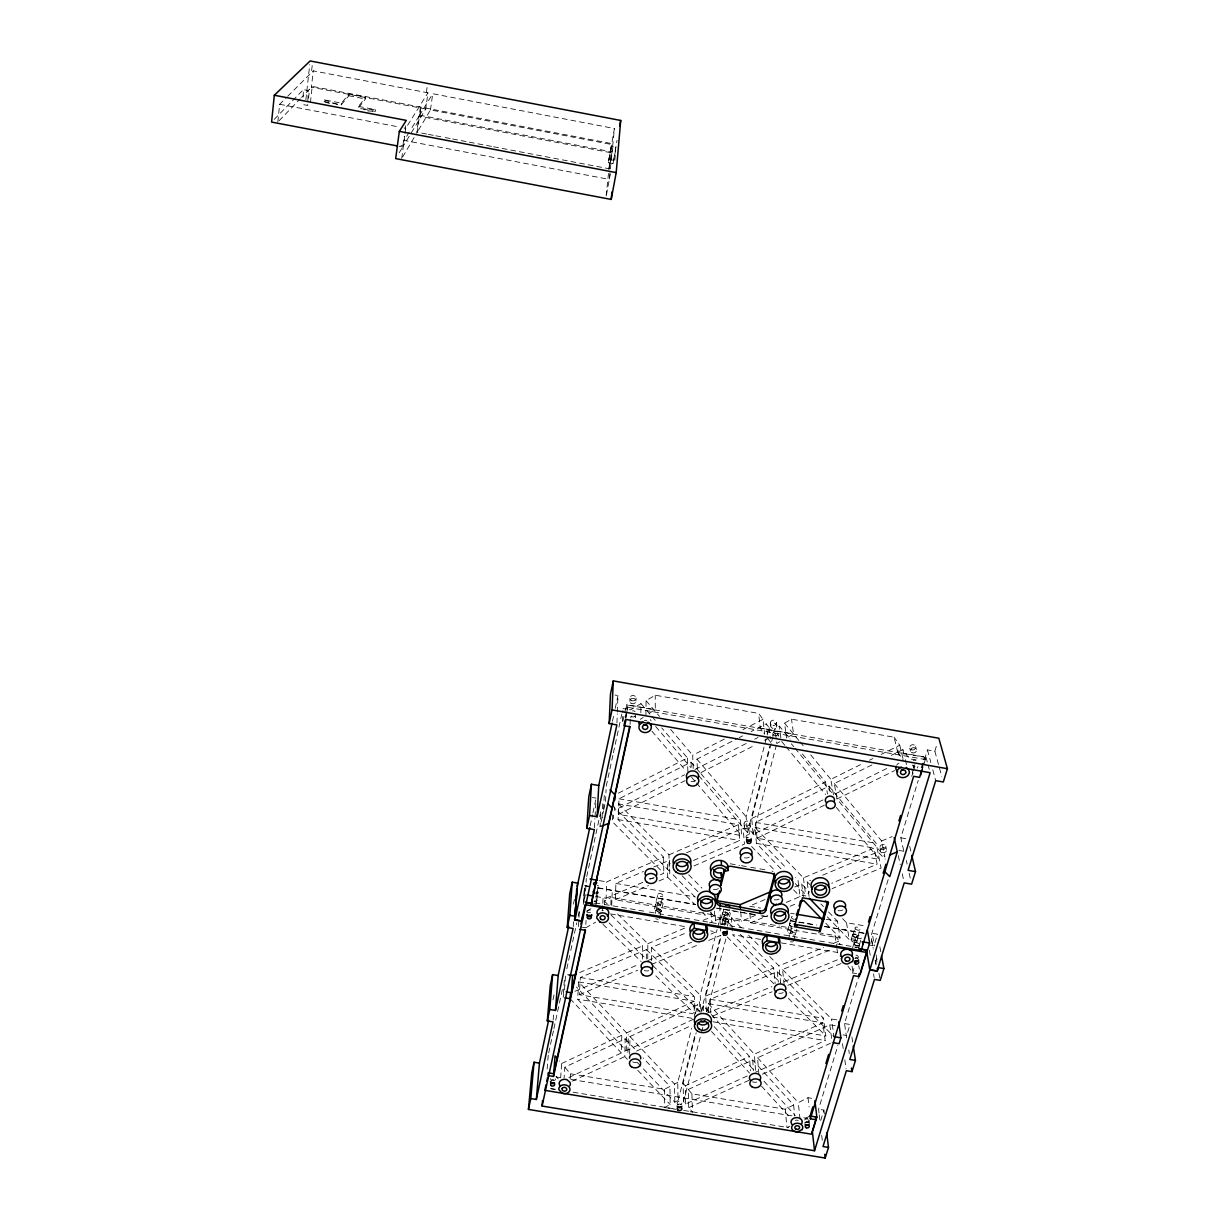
<?xml version="1.0" encoding="UTF-8"?>
<svg xmlns="http://www.w3.org/2000/svg" width="1219" height="1219" viewBox="0 0 1219 1219"><rect width="100%" height="100%" fill="white"/><g stroke="black" fill="none" stroke-linecap="round" stroke-linejoin="round"><path stroke-width="0.75" stroke-dasharray="5 3.75" d="M651.586 960.633L651.616 947.422L686.632 932.626M647.746 958.774L647.838 943.704L616.662 913.122M646.36 959.048L646.42 949.601L580.351 977.501L579.33 994.734L693.169 1013.766M642.52 959.094L642.642 945.898L610.414 914.357M645.933 715.172L646.055 700.651L655.243 695.211L758.629 713.389L763.018 719.362L764.648 734.128L760.199 728.078L758.629 713.389M640.844 712.749L640.981 703.653L630.452 709.885L622.97 708.574M635.312 717.062L635.358 714.852M635.983 700.879L636.044 698.015M629.644 1054.313L629.979 1036.577L697.74 1004.746L697.969 1011.74M626.216 1050.671L626.596 1032.95L578.705 981.92L577.654 999.169L626.216 1050.671L694.525 1018.703L577.654 999.169M627.937 1052.5L628.288 1034.763M627.389 1059.326L624.798 1056.583L625.195 1038.817L564.808 1067.189L564.092 1077.962M630.086 724.497L630.223 719.012M629.873 701.23L629.949 698.365M568.877 1077.489L621.355 1052.942L621.797 1035.205L576.45 986.979M303.165 97.078L303.379 89.627L308.194 90.556L307.737 105.444L302.952 104.544M626.734 712.856L627.983 705.161L924.444 757.182L925.038 759.483L923.408 764.846M626.139 717.61L626.505 704.628L655.258 709.671L655.243 695.211M622.559 721.343L622.909 710.403M702.845 912.513L705.451 915.119L615.351 899.805L615.9 883.425L643.419 871.494M618.597 803.946L668.987 854.839L669.201 870.96L618.079 819.549L618.597 803.946L738.47 824.654L739.689 840.5L693.261 860.553M700.925 773.669L740.421 819.808L741.67 835.609L618.49 814.368L619.008 798.811L691.051 762.134L699.691 772.221M611.709 905.488L612.182 892.689M613.325 818.726L613.462 815.267M616.936 723.065L617.286 713.892M617.363 712.064L617.972 695.561L614.97 695.028M610.841 904.772L611.115 897.428L715.324 915.164L715.705 922.585M614.589 806.917L614.467 810.361L684.59 774.766M612.73 814.871L612.471 821.804L663.776 873.292L660.287 874.815M595.725 896.468L606.087 898.235L606.757 881.87L663.639 857.155L613.066 806.186M604.304 904.833L604.456 901.161L611.115 897.428M602.506 910.745L602.735 905.245M602.826 903.416L603.146 896.087M605.538 801.508L606.087 789.516M603.588 809.157L604.243 795.382M602.064 817.522L602.735 803.671M594.445 827.777L594.963 818.513M595.055 816.654L595.771 803.671M580.259 926.882L585.638 927.796L586.065 920.406M585.577 891.074L586.324 878.381M583.307 904.346L584.312 887.691M583.886 898.921L584.556 887.981M584.023 902.228L584.907 887.661M570.172 1079.211L570.507 1073.802L564.808 1067.189M578.461 926.577L578.934 919.187M579.04 917.343L579.513 909.968L577.136 921M573.22 926.608L573.6 921.046M560.664 1077.87L561.654 1063.517L559.46 1060.957M564.519 989.858L565.616 974.377L569.09 974.956M564.336 980.305L563.102 997.553L563.742 994.552M553.152 1020.044L553.731 1012.669M547.133 1069.017L548.276 1054.74M614.803 160.39L615.656 151.095M426.559 134.029L417.248 132.261L419.595 115.195L432.73 93.726L614.437 128.498L608.327 162.676L613.035 163.559L617.027 140.353M608.479 173.448L606.026 197.204L609.317 179.391L611.984 152.924L419.016 116.14L416.669 133.252M493.573 146.783L608.982 168.725L612.075 151.887L614.437 128.498M277.81 122.083L279.654 104.285L286.374 97.596M608.982 168.725L611.252 146.722L615.976 147.621M305.878 99.806L309.733 64.653M308.544 98.206L309.55 89.155L301.581 97.413M311.637 70.55L312.369 63.982M425.721 109.024L311.424 87.204L313.237 70.854L427.96 92.812L425.721 109.024L410.178 134.684M310.418 102.564L312.216 86.381L611.588 143.537L611.496 144.482L430.459 109.923L417.248 132.261M329.435 103.478L324.117 101.634L324.315 99.882L341.411 103.143L349.045 94.076L365.715 97.246L365.502 98.952L358.279 108.141L358.493 106.403L365.715 97.246M324.117 101.634L341.213 104.88L341.411 103.143M341.213 104.88L348.847 95.768L349.045 94.076M358.493 106.403L375.559 109.649L375.33 111.386L359.986 108.461M399.207 152.786L402.742 146.966L404.159 136.345M405.119 129.244L405.592 125.709M401.721 158.516L404.799 135.324M405.043 133.557L405.744 128.269L427.96 92.812M420.387 107.226L419.214 115.82L410.239 130.494M419.976 114.556L421.164 105.977M426.376 92.507L427.503 84.355M430.459 109.923L432.73 93.726M611.252 146.722L608.327 162.676L611.085 148.337L615.839 149.236M612.151 151.202L613.706 142.745M608.86 169.791L611.984 152.924M609.363 178.995L610.353 173.616M613.035 163.559L615.488 151.034M552.984 999.854L554.569 992.403M573.418 904.193L574.591 898.708M590.179 825.72L592.525 814.673M592.922 812.829L595.68 799.954M612.487 721.267L613.66 715.751M615.229 708.407L617.972 695.561M548.687 1052.881L553.502 1030.543M553.898 1028.684L562.736 987.74M566.805 968.861L570.385 952.298M570.782 950.454L576.739 922.844M586.72 876.568L600.83 811.153L600.053 826.817L603.512 810.879M606.239 786.087L611.42 762.088M611.816 760.245L613.005 754.713M613.416 752.87L621.766 714.105M584.571 898.327L585.364 894.7M603.847 809.325L604.868 804.631M622.894 721.313L626.505 704.628M625.21 717.961L627.983 705.161M625.53 718.341L626.337 714.684M597.127 891.714L598.697 884.537M596.304 896.773L597.356 892.003M596.716 899.927L598.3 892.704M595.893 905.001L596.944 900.216A2.926 1.646 12.7 0 0 595.588 898.54M654.435 908.902L657.91 894.274M655.35 913.381L657.94 902.502M659.464 910.151A2.621 1.448 14.1 0 0 656.325 907.805A2.621 1.448 14.1 0 0 655.197 910.09A2.621 1.448 14.1 0 0 659.464 910.151L661.109 903.264A2.621 1.448 14.1 0 0 657.97 900.932A2.621 1.448 14.1 0 0 656.828 903.203A2.621 1.448 14.1 0 0 661.109 903.264M661.17 903.035L662.877 895.889A2.621 1.432 14.1 0 0 659.723 893.542A2.621 1.432 14.1 0 0 658.58 895.813A2.621 1.432 14.1 0 0 662.877 895.889M659.509 918.456L661.17 911.538A2.636 1.463 14.2 0 0 657.986 909.176A2.636 1.463 14.2 0 0 656.843 911.492A2.636 1.463 14.2 0 0 661.17 911.538M661.216 911.309A2.636 1.463 14.2 0 0 658.047 908.932A2.636 1.463 14.2 0 0 656.904 911.248A2.636 1.463 14.2 0 0 661.216 911.309L662.938 904.132A2.636 1.463 14.2 0 0 659.753 901.755A2.636 1.463 14.2 0 0 658.61 904.056A2.636 1.463 14.2 0 0 662.938 904.132M637.385 1062.526L674.808 1102.205L678.069 1100.513L677.749 1082.381L691.691 1028.211M695.409 1013.766L697.74 1004.746M708.711 940.413L720.825 935.323L700.849 1012.517L700.224 995.085L717.092 929.518M717.564 927.689L719.911 918.577L709.397 923.012M698.792 775.711L747.46 832.486L746.119 816.715L769.052 727.591L766.294 723.827L751.072 731.583M721.404 917.648L722.623 912.924M722.958 912.787L723.873 909.222M721.785 924.322L723.004 919.583M723.355 919.431L725.198 912.3M678.069 1100.513L695.5 1033.163M747.46 832.486L769.814 746.119M747.323 1075.95L685.672 1103.987L683.524 1101.412L683.128 1083.264L696.217 1032.737M701.839 1011.084L703.241 1005.66L749.456 1056.446L750.477 1070.8M706.38 1011.709L705.74 996.014L720.825 937.746M724.132 925.008L725.549 919.537L732.223 926.272M822.932 799.954L753.129 834.345L751.712 818.543L771.2 743.316M771.673 741.487L774.994 728.642L779.383 726.128L790.034 739.019M727.941 914.387A2.621 1.432 15.5 0 0 724.696 912.041A2.621 1.432 15.5 0 0 723.705 914.341A2.621 1.432 15.5 0 0 727.941 914.387L729.328 909.054M726.935 919.446A2.91 1.6 15.6 0 0 723.339 916.825A2.91 1.6 15.6 0 0 722.242 919.385A2.91 1.6 15.6 0 0 726.935 919.446L728.154 914.722A2.91 1.6 15.5 0 0 724.558 912.102A2.91 1.6 15.5 0 0 723.461 914.661A2.91 1.6 15.5 0 0 728.154 914.722M728.352 921.061A2.636 1.448 15.6 0 0 725.092 918.684A2.636 1.448 15.6 0 0 724.101 921A2.636 1.448 15.6 0 0 728.352 921.061L730.211 913.915A2.636 1.448 15.6 0 0 726.935 911.553A2.636 1.448 15.6 0 0 725.945 913.854A2.636 1.448 15.6 0 0 730.211 913.915M727.347 926.12L728.581 921.381A2.926 1.615 15.6 0 0 724.955 918.745A2.926 1.615 15.6 0 0 723.842 921.32A2.926 1.615 15.6 0 0 728.581 921.381M683.524 1101.412L701.062 1034.093M701.534 1032.28L702.967 1026.809M706.929 1011.618L726.554 936.299L774.004 983.916M753.129 834.345L776.32 745.327M787.504 931.148L789.394 924.337M789.47 924.093L791.436 917.023M788.434 939.559L790.354 932.718M790.415 932.489L792.396 925.373M792.502 932.764A2.621 1.432 17 0 0 789.181 930.387A2.621 1.432 17 0 0 788.327 932.718A2.621 1.432 17 0 0 792.502 932.764L793.447 929.35M793.462 941.19L795.382 934.348A2.651 1.448 17 0 0 792.03 931.956A2.651 1.448 17 0 0 791.177 934.303A2.651 1.448 17 0 0 795.382 934.348M795.458 934.12L796.952 928.787M596.944 900.247L596.838 900.628A2.926 1.646 12.7 0 1 593.988 901.374M851.152 939.681L852.553 935.003M852.889 934.866L854.991 927.827M852.538 948.153L853.94 943.46M854.29 943.308L856.408 936.238M857.932 936.482L860.035 929.442M856.744 941.479L858.13 936.801M859.349 944.938L861.483 937.868M858.161 949.967L859.563 945.274M852.477 973.295L854.641 966.088M911.751 776.305L912.833 772.709M913.381 770.896L915.012 765.486M921.198 767.909L924.444 757.182M819.016 1112.962L818.574 1109.229L837.88 1045.506M846.656 1037.933L844.538 1023.564L858.496 977.47M871.463 934.683L888.925 877.101M903.645 850.466L900.826 837.819L918.227 780.419M922.021 767.863L927.461 749.929L934.851 751.224L941.815 776.564M921.793 770.21L922.874 766.644M921.625 771.688L926.013 757.182L897.702 752.214L894.121 737.221L791.512 719.18L784.564 723.157L786.514 737.967M820.707 1120.581L823.907 1110.113L818.574 1109.229M934.851 751.224L937.32 743.102M402.666 156.931L414.795 136.406M409.203 136.284L403.382 145.914L399.68 145.213M409.264 132.094L404.159 140.429L609.317 179.391M640.265 719.347L643.144 717.488M279.121 120.711L300.27 98.785M311.424 87.204L312.216 86.381M274.229 119.386L303.379 89.627M287.714 96.255L313.237 70.854M649.041 713.344L655.258 709.671M779.764 741.807L776.793 743.499L774.994 728.642M787.916 737.16L793.569 733.945L791.512 719.18M586.598 911.157L591.505 908.414M585.638 927.796L595.588 922.25M570.507 1073.802L664.431 1089.298L669.962 1086.434L643.099 1057.863M674.808 1102.205L674.534 1084.057L677.749 1082.381M664.431 1089.298L664.568 1107.492L670.16 1104.597L669.962 1086.434M618.399 793.142L687.44 757.928L661.765 727.926M693.184 768.473L692.682 755.247L724.497 739.019M742.92 729.617L763.018 719.362M697.344 768.61L696.948 759.132L737.541 738.47M739.232 737.602L742.615 735.88M694.921 769.524L746.378 743.392M754.683 739.186L758.005 737.495M618.49 814.368L684.941 780.693M700.925 772.602L754.546 745.434M764.603 740.329L767.955 738.638L766.294 723.827M688.278 1089.466L691.92 1093.839L785.219 1109.229L793.63 1104.978L752.702 1060.027L688.278 1089.466L688.735 1107.66L692.422 1112.063L688.705 1111.454M800.03 1119.133L798.293 1102.631L808.014 1097.709L814.703 1098.822M789.805 1126.188L786.971 1127.621L785.219 1109.229M805.149 1118.493L810.086 1116.01M751.712 818.543L825.522 781.989L801.858 753.342M833.461 794.758L830.855 779.337L862.778 763.536M869.497 760.199L872.865 758.538M881.261 754.378L899.744 745.22L894.121 737.221M836.31 807.42L879.31 859.334L757.075 838.261L755.597 822.429L828.966 786.164L876.111 843.258L881.078 868.05L832.074 888.636M834.299 783.527L881.627 840.958L884.918 857.018L836.95 798.978L834.299 783.527L872.758 764.511M891.15 755.414L902.852 749.639L909.267 758.782L916.642 760.062M835.167 793.919L888.041 767.863M757.075 838.261L824.76 804.982M836.95 798.978L894.655 770.606M561.654 1063.517L621.797 1035.205M626.596 1032.95L693.992 1001.241L694.48 1016.966M572.107 1081.192L624.798 1056.583M636.516 1051.113L691.463 1025.453M685.672 1103.987L685.261 1085.824L749.456 1056.446M755.551 1070.358L754.332 1054.206L822.871 1022.832L825.187 1040.538L755.689 1072.156M758.843 1073.969L757.578 1057.787L829.804 1024.783L836.63 1025.941M688.735 1107.66L748.877 1080.339M762.378 1074.213L830.505 1043.281M668.987 854.839L738.47 824.654M653.75 867.014L667.509 861.041L670.16 863.722M686.571 852.782L743.148 828.25L748.938 829.24L786.377 868.126M606.087 898.235L642.794 882.358M649.788 879.341L653.293 877.832M615.351 899.805L648.508 885.512M658.976 880.987L667.692 877.238L667.509 861.041M693.992 865.886L744.443 844.127L743.148 828.25M579.574 972.579L642.642 945.898M647.838 943.704L687.638 926.867M703.211 920.284L715.324 915.164M780.998 868.842L756.45 843.38L755.003 827.503L803.412 877.893L873.977 848.043L877.147 864.18L831.739 883.272M765.029 899.531L749.304 906.174L760.565 908.094M794.727 886.99L801.706 884.049L809.37 892.003M809.066 896.361L807.13 881.748L810.574 880.301M822.657 875.196L877.848 851.898L885.223 859.182M574.896 991.291L639.015 964.32M647.746 960.648L691.615 942.211M710.921 934.089L716.178 931.865L710.616 930.935M710.647 912.65L714.669 916.688L741.457 921.244L755.231 915.439M786.255 902.395L800.045 896.605L797.988 880.194L795.413 877.512M795.215 883.577L805.546 894.289L809.05 892.811M579.33 994.734L637.735 970.217M651.571 964.397L698.319 944.771M749.898 913.564L750.645 922.813L767.802 915.606M790.095 906.25L796.952 903.37M881.627 840.958L892.079 836.6M705.74 996.014L773.654 968.023L775.147 983.52M769.692 956.534L778.926 965.859L823.663 947.422M833.979 943.171L839.449 940.916L839.967 944.314M710.845 1013.263L710.22 999.29L777.295 971.695L823.541 1018.292L825.857 1035.967L712.841 1017.057M784.167 985.043L782.568 969.532L831.632 949.342M706.441 1013.446L771.871 986.659M784.152 981.63L841.735 958.043M712.734 1016.036L772.038 991.794M787.809 985.348L841.339 963.467M605.035 900.841L604.243 900.948L608.525 905.153M360.534 108.72L375.559 109.649M367.833 110.929L373.456 111.279M556.169 1076.956L559.917 1077.581M571.178 1079.44L792.563 1115.934M803.824 1117.793L807.572 1118.417M550.638 1088.521L556.26 1089.436M573.128 1092.224L674.32 1108.863M683.691 1110.402L788.632 1127.666M550.973 1088.796L554.66 1089.405M664.568 1107.492L675.707 1109.32M712.886 1021.781L825.187 1040.538M782.568 969.532L831.541 1018.993L838.382 1020.135M580.351 977.501L694.48 996.654L695.028 1014.086M710.22 999.29L823.541 1018.292M844.538 1023.564L850.009 1024.478L846.641 1035.495L843.015 1034.885M578.705 981.92L693.992 1001.241M708.772 1012.395L708.407 1003.648L822.871 1022.832M599.337 880.606L606.757 881.87M615.9 883.425L695.485 896.986M790.582 913.199L794.331 913.839M826.223 919.278L837.483 921.198L840.074 938.02L750.645 922.813M842.573 918.638L846.519 922.737L864.82 925.861M584.785 885.558L588.518 886.183M597.874 887.782L695.18 904.346M717.641 908.17L721.389 908.81M723.248 909.13L738.226 911.675M740.101 911.995L747.582 913.275M749.456 913.595L755.064 914.555M762.545 915.819L770.027 917.099M790.613 920.604L816.821 925.069M824.303 926.333L864.545 933.19M585.013 885.832L588.762 886.472M598.133 888.072L695.561 904.666M716.178 908.17L759.269 915.515M761.144 915.835L768.64 917.099M791.116 920.939L796.738 921.899M798.613 922.204L813.606 924.764M824.852 926.684L864.195 933.373M732.284 930.92L731.43 917.892L779.505 926.074M781.349 926.394L792.441 928.269M818.315 932.672L834.954 935.506L839.144 941.038L839.662 944.451M827.335 916.871L849.232 939.575L860.37 941.464M868.385 944.847L873.977 945.807L877.528 934.181L872.194 933.266L874.495 945.929M594.979 902.837L602.46 904.117M604.334 904.437L647.365 911.736M649.239 912.056L656.721 913.336M658.595 913.656L666.077 914.92M667.951 915.24L682.914 917.785M684.788 918.105L692.27 919.37M694.144 919.69L727.819 925.404M729.693 925.724L737.175 927.004M739.049 927.309L746.531 928.588M748.405 928.908L772.724 933.038M774.598 933.358L782.08 934.623M783.954 934.943L817.629 940.657M819.503 940.977L826.985 942.257M828.859 942.577L858.801 947.651M610.506 913.945L686.51 926.836M760.641 939.407L732.528 934.638L780.663 983.047L778.926 965.859M781.257 942.912L837.499 952.45L840.683 956.641M847.921 966.164L853.132 973.036L856.667 973.631M618.079 819.549L739.689 840.5M756.45 843.38L877.147 864.18M730.272 863.783L739.522 865.383M741.381 865.688L748.771 866.968M750.63 867.288L758.02 868.553M759.864 868.873L767.269 870.137M802.163 895.31L805.881 895.95M900.826 837.819L908.033 839.068M619.008 798.811L740.421 819.808M755.597 822.429L876.111 843.258M592.419 797.47L596.076 798.11M898.891 850.42L904.285 851.35M755.003 827.503L873.977 848.043M760.199 728.078L793.569 733.945M627.922 707.355L925.038 759.483M348.847 95.768L365.502 98.952M419.595 115.195L612.075 151.887M608.677 159.369L613.34 160.253M279.654 104.285L398.445 126.883M404.007 127.934L405.744 128.269M428.418 134.38L434.01 135.446M435.869 135.797L443.305 137.214M445.179 137.564L450.756 138.631M452.615 138.981L467.517 141.815M469.376 142.181L491.714 146.417M399.04 146.265L402.742 146.966M844.889 929.838L845.986 930.036M324.315 99.882L340.299 105.444M609.089 922.905L645.08 958.058M652.912 965.707L699.523 1011.206M602.994 924.383L641.118 961.547M655.792 975.84L693.687 1012.76M646.42 949.601L694.48 996.654M651.616 947.422L700.224 995.085M667.692 877.238L695.043 904.666M788.373 998.346L825.857 1035.967M673.117 874.892L694.556 896.468M789.714 992.159L833.964 1036.668L831.541 1018.993M688.705 874.754L701.931 888.102M731.43 917.892L741.99 928.558M748.588 935.217L760.458 947.209M682.137 875.791L698.091 891.866M740.253 934.364L773.654 968.023M751.62 846.489L775.177 870.869M793.508 889.824L800.045 896.605M825.827 923.271L840.074 938.02M807.13 881.748L809.751 884.491M820.875 903.949L823.434 906.601M828.539 911.919L837.483 921.198M570.126 998.727L621.355 1052.942M637.766 1070.297L670.16 1104.597M629.979 1036.577L674.534 1084.057M625.195 1038.817L636.699 1051.068M711.5 1031.487L749.472 1073.01M761.57 1086.251L789.211 1116.467M714.182 1026.657L754.424 1070.77M763.978 1081.238L795.215 1115.492M708.407 1003.648L754.332 1054.206M757.578 1057.787L798.293 1102.631M555.955 1076.301L558.18 1078.876M655.639 726.494L690.823 767.543M651.936 731.202L685.444 770.179M691.584 777.326L695.257 781.592M696.476 783.009L741.67 835.609M646.055 700.651L659.555 716.452M670.602 729.389L692.682 755.247M640.981 703.653L650.763 715.081M651.982 716.513L656.873 722.227M696.948 759.132L746.119 816.715M683.128 1083.264L685.261 1085.824M784.853 745.312L781.242 740.969L779.383 726.128M786.042 746.759L825.629 794.529M791.329 743.788L793.737 746.698M794.94 748.161L832.257 793.31M784.564 723.157L798.811 740.451M799.999 741.883L804.753 747.643M810.681 754.851L830.855 779.337M767.985 738.668L770.758 742.447M897.702 752.214L903.401 760.306M927.461 749.929L930.859 762.576M932.794 769.814L935.704 780.663M926.013 757.182L929.213 769.25M915.637 746.485L916.414 749.472M909.74 748.176L910.502 751.163M913.412 767.3L912.833 764.999A2.255 1.92 -10.9 0 0 915.591 766.218M911.797 768.93L913.046 774.004M902.852 749.639L904.894 758.035M905.306 759.711L906.54 764.755M899.744 745.22L902.989 758.629M897.854 750.188L899.47 756.908M909.694 846.306L911.355 853.544M906.311 860.462L907.134 864.103M909.161 873.231L910.38 878.701M898.281 855.57L900.262 864.682M902.243 873.779L903.812 881.078M885.771 846.215L886.426 849.399M880.057 847.814L880.697 850.999M879.874 946.843L880.88 952.268M876.126 954.965L877.436 962.202M876.293 958.545L876.949 962.187M878.914 973.112L879.905 978.567M871.463 938.584L873.094 947.635M875.364 960.313L876.019 963.939M871.57 940.108L873.2 949.159M875.151 960.039L876.781 969.09M869.345 950.317L870.64 957.585M873.52 973.966L874.16 977.608M828.966 786.164L830.093 793.051M858.77 965.646L859.349 969.075M825.522 781.989L827.472 793.996M846.519 922.737L849.232 939.575M852.035 966.179L853.132 973.036M851.898 1037.064L852.721 1042.458M834.954 935.506L836.645 946.797M836.935 948.687L837.499 952.45M848.774 1049.955L849.308 1053.566M842.481 1043.616L843.258 1049.026M844.813 1059.875L846.108 1068.895M829.804 1024.783L832.211 1042.519M803.412 877.893L805.546 894.289M801.706 884.049L803.336 896.834M777.996 733.411A2.636 2.301 -5.6 0 1 774.141 735.606A2.636 2.301 -5.6 0 1 773.974 731.644A2.636 2.301 -5.6 0 1 777.996 733.411L778.286 735.651M776.442 722.684A3.063 2.667 -5.7 0 1 771.962 725.259A3.063 2.667 -5.7 0 1 771.764 720.627A3.063 2.667 -5.7 0 1 776.442 722.684L776.793 725.61A3.063 2.682 -5.6 0 1 772.313 728.185A3.063 2.682 -5.6 0 1 772.115 723.553A3.063 2.682 -5.6 0 1 776.793 725.61M823.907 1110.113L824.364 1113.846M819.229 1114.836L820.128 1122.288M821.682 1135.346L822.353 1140.938M772.739 733.701L773.014 735.941A2.636 2.301 -5.6 0 1 775.893 733.503A2.636 2.301 -5.6 0 1 778.21 736.246M770.332 723.035L770.682 725.96M769.052 727.591L770.332 738.729M808.014 1097.709L809.05 1106.867M809.005 1120.703L809.309 1123.476M793.63 1104.978L794.742 1115.995M777.295 971.695L778.332 982.042M749.99 823.374A2.971 2.529 -3.2 0 1 745.662 825.796A2.971 2.529 -3.2 0 1 745.434 821.423A2.971 2.529 -3.2 0 1 749.99 823.374L750.264 826.512A2.971 2.529 -3.2 0 1 745.921 828.935A2.971 2.529 -3.2 0 1 745.693 824.562A2.971 2.529 -3.2 0 1 750.264 826.512M748.938 829.24L749.548 836.31M744.062 823.694L744.321 826.832M752.702 1060.027L753.51 1070.815M740.771 912.01L741.457 921.244M725.549 919.537L725.884 925.13M719.713 906.067L720.642 922.692M719.911 918.577L720.216 924.17M720.322 926.029L720.734 933.464M714.395 911.172L714.669 916.688M710.997 911.903L711.439 921.137M703.241 1005.66L703.439 1010.917M691.051 762.134L691.249 767.833M699.554 1001.622L699.935 1012.105M687.44 757.928L687.927 773.075M691.92 1093.839L692.422 1112.063M669.581 860.142L669.81 876.324M663.639 857.155L663.776 873.292M804.647 1123.202A2.362 1.844 -2.8 0 1 809.218 1123.004M808.654 1119.789A2.362 1.844 -2.8 0 1 807.892 1122.333A2.362 1.844 -2.8 0 1 804.647 1121.8M804.57 1119.971A2.362 1.844 -2.8 0 1 807.755 1119.149M551.003 1080.476A2.362 1.874 4.3 0 1 554.34 1080.324M555.376 1078.891A2.362 1.874 4.3 0 1 554.843 1080.247M550.698 1078.617A2.362 1.874 4.3 0 0 551.521 1080.4A2.027 1.6 4.3 0 1 553.67 1080.293M677.734 1104.704A2.362 1.859 0.6 0 1 681.071 1104.551M678.404 1104.825A2.362 1.859 0.6 0 1 677.566 1102.067A2.362 1.859 0.6 0 1 681.162 1101.915A2.362 1.859 0.6 0 1 680.751 1104.734M588 912.863A2.484 2.072 3.4 0 1 590.484 912.726M587.223 912.741A2.484 2.072 3.4 0 1 589.356 910.014A2.484 2.072 3.4 0 1 591.992 912.498M854.93 958.119A2.484 2.027 -5.7 0 1 857.932 958.286M857.582 958.576A2.484 2.027 -5.7 0 0 858.176 956.595L857.917 956.107A2.484 2.027 -5.7 0 0 855.098 955.3M792.883 941.769A2.651 1.448 17.1 0 1 790.461 941.738M658.306 919.172A2.636 1.478 14.2 0 1 655.731 918.73M855.068 947.361A2.956 1.6 18.3 0 1 856.515 947.818M594.537 903.325A2.926 1.646 12.7 0 1 595.116 903.69M595.969 895.889A2.91 1.615 12.7 0 1 595.878 897.534M721.709 924.733A2.926 1.615 15.6 0 1 723.736 923.484A2.926 1.615 15.6 0 1 726.981 924.794M792.076 926.638A2.636 1.417 16.9 0 1 789.348 924.52A2.636 1.417 16.9 0 1 792.396 923.804M859.349 945.639A2.956 1.585 18.3 0 1 854.763 945.091A2.956 1.585 18.3 0 1 855.509 942.607A2.956 1.585 18.3 0 1 859.593 944.847M597.28 891.561A2.91 1.615 12.7 0 1 595.847 893.177M602.003 910.715A2.499 2.088 2.9 0 1 603.298 910.654M805.18 1122.867A2.011 1.569 -2.8 0 1 808.883 1123.095M795.382 1120.398A2.377 1.844 -2.5 0 1 798.247 1120.581M855.113 958.363A2.118 1.722 -5.7 0 1 857.688 958.515M783.177 992.556A5.79 4.708 -3 0 1 778.804 993.226M756.755 1082.045A5.638 4.465 -1.6 0 1 752.458 1081.786M636.973 1062.206A5.638 4.495 1.8 0 1 632.676 1061.947M648.752 970.705A5.805 4.754 1.3 0 1 644.318 970.446M644.318 720.459A2.636 2.316 0.8 0 1 646.908 720.917M917.831 766.553A2.27 1.935 -10.8 0 1 917.176 767.97M913.991 768.138A2.27 1.935 -10.8 0 1 914.997 764.846M630.939 717.839A2.255 1.981 1.5 0 1 631.046 716.315M634.931 716.102A2.255 1.981 1.5 0 1 635.282 717.58M896.62 765.242A6.232 5.318 -10.3 0 1 898.875 763.17M650.321 719.621A6.217 5.455 0.8 0 1 651.053 720.901M634.825 716.284A2.255 1.981 1.5 0 1 631.259 716.086M695.866 780.571A6.125 5.303 -1.2 0 1 688.43 780.145M749.289 857.14A6.019 5.089 -2.9 0 1 743.285 857.46M654.268 877.741A5.958 5.013 1 0 1 647.045 877.314M718.357 888.697A5.958 4.998 -1.5 0 1 711.134 888.27M779.17 899.073A5.958 4.967 -3.6 0 1 771.962 898.662M842.817 909.953A5.958 4.937 -5.8 0 1 836.874 910.258M747.171 838.017A2.179 1.844 -3.1 0 1 748.116 837.483M772.069 871.097A4.48 3.748 -3.6 0 1 773.014 871.646M913.29 760.473A2.255 1.92 -10.9 0 1 915.53 760.351M632.432 710.906A2.24 1.981 1.5 0 1 635.023 711.683M746.5 838.276A2.56 2.164 -3.1 0 1 748.009 837.179M746.424 838.032A2.56 2.164 -3.2 0 1 747.796 834.786A2.56 2.164 -3.2 0 1 751.117 836.706M794.118 919.324A2.636 1.417 16.8 0 1 791.39 917.404A2.636 1.417 16.8 0 1 793.767 916.338M792.137 926.41A2.636 1.417 16.9 0 1 789.424 924.276A2.636 1.417 16.9 0 1 792.457 923.575M597.066 891.211A2.636 1.463 12.7 0 1 598.194 893.085A2.636 1.463 12.7 0 1 595.634 893.756M598.316 885.207A2.621 1.448 12.7 0 1 597.34 885.588M596.015 898.738A2.636 1.478 12.7 0 1 596.487 900.46A2.636 1.478 12.7 0 1 594.049 900.978M597.051 891.318A2.621 1.448 12.7 0 1 595.771 892.765M851.654 941.007A2.926 1.569 18.2 0 0 856.53 941.845A2.926 1.569 18.2 0 0 853.666 938.904A2.926 1.569 18.2 0 0 851.654 941.007M853.041 936.329A2.941 1.569 18.1 0 0 857.917 937.167A2.941 1.569 18.1 0 0 855.052 934.226A2.941 1.569 18.1 0 0 853.041 936.329M854.748 944.527A2.667 1.432 18.3 0 0 859.166 945.274A2.667 1.432 18.3 0 0 856.561 942.592A2.667 1.432 18.3 0 0 854.748 944.527M856.85 937.441A2.667 1.417 18.2 0 0 861.284 938.203A2.667 1.417 18.2 0 0 858.679 935.537A2.667 1.417 18.2 0 0 856.85 937.441M853.346 936.055A2.636 1.417 18.1 0 0 857.734 936.801A2.636 1.417 18.1 0 0 855.159 934.165A2.636 1.417 18.1 0 0 853.346 936.055M855.433 929.015A2.651 1.402 18.1 0 0 859.837 929.762A2.651 1.402 18.1 0 0 857.247 927.126A2.651 1.402 18.1 0 0 855.433 929.015M630.985 700.224A3.063 2.697 1.4 0 0 635.998 698.716A3.063 2.697 1.4 0 0 631.991 695.622A3.063 2.697 1.4 0 0 630.985 700.224M911.172 749.7A3.078 2.636 -11.2 0 0 915.743 747.156A3.078 2.636 -11.2 0 0 911.157 745.129A3.078 2.636 -11.2 0 0 911.172 749.7M881.459 849.247A2.971 2.499 -8.1 0 0 885.878 846.855A2.971 2.499 -8.1 0 0 881.398 844.919A2.971 2.499 -8.1 0 0 881.459 849.247M882.114 852.447A2.987 2.499 -8.1 0 0 886.548 850.039A2.987 2.499 -8.1 0 0 882.053 848.104A2.987 2.499 -8.1 0 0 882.114 852.447M630.924 703.089A3.063 2.712 1.4 0 0 635.937 701.58A3.063 2.712 1.4 0 0 631.93 698.487A3.063 2.712 1.4 0 0 630.924 703.089M911.934 752.687A3.078 2.636 -11.1 0 0 916.52 750.142A3.078 2.636 -11.1 0 0 911.903 748.1A3.078 2.636 -11.1 0 0 911.934 752.687"/><path stroke-width="1.5" d="M614.848 800.03L614.97 796.586M597.112 816.791L598.758 785.524L591.428 784.259L589.569 815.496L597.112 816.791L616.875 724.909L609.134 723.553L612.029 709.915L613.279 680.903L938.813 738.226L947.422 768.701L943.308 781.989L935.704 780.663L908.079 870.351L915.499 871.631L911.599 884.156L904.208 882.891L877.116 970.903L869.894 969.684L930.127 772.694L626.094 719.469L582.301 920.985L574.972 919.751L576.953 890.175M609.134 723.553L610.46 694.236L613.279 680.903M921.793 770.21L919.614 777.372L913.625 776.32L861.117 950.546L591.093 904.711L629.69 726.356M866.435 949.769L869.833 969.913L814.536 1150.736L542.089 1106.044L582.255 921.229L582.636 915.439M574.972 919.751L594.354 829.636L586.827 828.341L588.762 796.845L591.428 784.259M570.462 993.546L570.126 998.727L564.854 997.843M576.069 974.057L572.564 975.55L571.437 992.754L566.149 991.87M582.255 921.229L574.621 919.949L575.49 907.012M575.993 899.607L576.739 888.529M574.621 919.949L577.623 883.089L572.199 882.175L569.684 894.076L567.246 927.476L573.098 928.467L555.468 1010.429L549.754 1009.469L552.618 974.621L558.165 975.55L555.468 1010.429M567.246 927.476L569.837 915.347L572.199 882.175M548.215 1072.827L548.001 1075.539L553.517 1076.453L555.056 1055.852L557.266 1058.412M536.33 1099.477L539.453 1063.136L534.044 1062.237L530.768 1098.563L536.33 1099.477L552.999 1021.888L547.316 1020.943L550.226 985.897L552.618 974.621M542.089 1106.044L542.546 1100.513M274.321 95.25L406.308 120.391L399.314 131.362L395.687 158.607L611.207 199.428L616.204 172.595L620.715 120.452L310.144 60.95L274.321 95.25L271.578 122.083L397.196 145.914M826.65 1132.512L828.493 1147.429L825.202 1158.05L528.437 1109.427L531.774 1072.933L534.044 1062.237M611.207 199.428L611.892 191.992M619.709 125.877L620.715 120.452M586.827 828.341L589.569 815.496M528.437 1109.427L530.768 1098.563M547.316 1020.943L549.754 1009.469M539.453 1063.136L548.611 1020.318M558.165 975.55L568.724 926.15M577.197 886.487L589.783 827.564M598.758 785.524L612.09 723.096M546.005 1084.788L544.802 1090.335L811.443 1134.173L815.831 1119.697L815.496 1116.909M546.798 1081.085L547.605 1077.398M580.884 924.063L585.09 904.681L866.785 952.481L860.203 974.225M625.134 720.17L623.945 725.671L630.04 726.722L591.093 904.711M585.227 929.64L553.716 1073.726L548.565 1072.872M553.517 1076.453L585.486 930.326L579.741 929.35M717.199 897.169L718.113 893.588M720.84 882.846L724.04 870.32M774.248 873.261A4.48 3.748 -3.6 0 1 774.339 875.212L774.598 877.68L765.715 910.547A4.449 3.687 -3 0 1 760.412 913.427L720.292 905.839A4.449 3.703 -1.6 0 1 716.879 901.466L719.591 890.845M725.107 869.193L720.947 885.527A5.958 4.998 -1.5 0 0 714.029 879.63A5.958 4.998 -1.5 0 0 710.128 887.28M765.715 910.547L765.486 908.033L774.339 875.212M796.601 915.179L798.125 909.755M799.131 906.144L800.639 900.719M820.235 931.148L828.539 902.273L802.468 897.809L794.377 926.745L820.235 931.148L819.884 928.588L827.655 901.557M815.831 1119.697L810.391 1118.798L810.086 1116.01L812.799 1106.959M825.888 1063.532L828.6 1054.481M841.689 1011.039L843.319 1005.614M868.492 921.975L870.122 916.566M883.165 873.261L885.878 864.225M898.921 820.92L900.551 815.511M810.391 1118.798L853.544 975.642L859.212 976.602L866.526 952.466L866.084 949.891M866.511 952.435L867.151 950.317L859.654 949.037M814.917 1100.65L816.852 1117.137L812.403 1131.811L814.536 1150.736M838.642 1021.903L840.912 1037.826L839.129 1043.677L833.933 1042.809M867.319 929.929L869.65 943.049L867.501 950.119L860.035 948.854M894.213 837.651L897.291 851.883L889.794 876.644L884.811 871.737M920.528 775.314L921.625 771.688M828.493 1147.429L823.008 1146.53L846.367 1070.709L851.974 1071.638L855.448 1060.423L853.27 1046.054M881.55 955.894L883.912 968.556L880.24 980.396L874.48 979.421L849.826 1059.494L855.448 1060.423M776.808 942.698L776.274 943.887A5.882 4.83 -3.1 0 1 771.307 946.538L769.783 946.447A5.882 4.83 -3.1 0 1 766.111 944.39M643.099 721.938L639.518 724.711A6.232 5.47 0.9 0 0 642.398 732.025A6.232 5.47 0.9 0 0 650.733 729.541A6.232 5.47 0.9 0 0 647.868 722.212M715.583 900.414L740.238 904.62L771.734 891.287M800.38 901.938L803.809 900.491L823.236 920.589M889.55 855.098L897.291 851.883M727.057 866.8L730.44 866.237L771.216 873.231A4.495 3.764 -3.6 0 1 774.598 877.68M601.607 826.192L609.363 823.069M694.327 928.299L693.977 928.436A8.853 7.314 -0.6 0 0 690.426 936.847A8.853 7.314 -0.6 0 0 699.325 941.83L703.668 940.641L706.715 937.822A8.853 7.314 -0.6 0 0 706.243 930.508L694.327 928.299L694.144 923.194L692.072 924.596A8.807 7.299 -0.6 0 0 690.274 931.743M767.208 940.657L765.075 942.043A8.853 7.268 -3 0 0 763.551 950.043A8.853 7.268 -3 0 0 771.917 954.127L776.29 952.938L779.398 950.134A8.853 7.268 -3 0 0 780.038 944.573L778.834 942.622L767.208 940.657L766.721 935.522L764.603 936.908A8.807 7.253 -3.1 0 0 763.643 945.715M728.185 870.473L725.32 871.28A6.004 5.059 -1.7 0 0 717.762 868.08A6.004 5.059 -1.7 0 0 713.892 874.48A6.004 5.059 -1.7 0 0 721.45 877.665L722.364 880.057A9.021 7.573 -1.7 0 1 711.027 875.272A9.021 7.573 -1.7 0 1 716.848 865.673A9.021 7.573 -1.7 0 1 728.185 870.473L727.865 865.536A8.975 7.558 -1.7 0 0 716.559 860.766A8.975 7.558 -1.7 0 0 710.784 870.351M901.359 769.844L902.045 769.89A2.651 2.255 -10.3 0 0 902.73 769.768M779.139 903.736L781.455 903.873A8.899 7.375 -3.6 0 1 788.129 912.604M810.086 1116.01L816.852 1117.137M569.09 974.956L572.564 975.55M833.964 1036.668L840.912 1037.826M590.042 879.021L597.478 880.286M796.205 914.159L824.349 918.958M794.087 924.2L819.884 928.588M587.086 895.005L592.266 895.874M862.229 941.784L869.65 943.049M585.242 902.182L592.724 903.462M585.897 902.548L591.535 903.508M569.837 915.347L575.414 916.292M883.912 968.556L878.427 967.627L877.33 971.193L869.833 969.913M612.029 709.915L947.422 768.701M716.879 901.466L716.742 898.967A4.434 3.703 -1.6 0 0 720.139 903.325L760.184 910.913A4.434 3.687 -3 0 0 765.486 908.033M399.314 131.362L616.204 172.595M644.013 724.726L644.668 724.924A2.636 2.316 0.8 0 0 646.649 724.574M906.22 767.452L908.521 769.296L909.374 771.932A6.263 5.333 -10.2 0 1 903.721 777.57A6.263 5.333 -10.2 0 1 897.001 773.532A6.263 5.333 -10.2 0 1 901.481 767.178M608.083 804.037L611.908 807.831M610.003 789.851L615.031 794.864M809.309 898.19L824.76 914.204M825.507 900.887L828.128 903.614M560.176 1086.175L559.186 1083.996A5.592 4.419 3.9 0 1 561.532 1080.049A5.592 4.419 3.9 0 1 567.094 1079.805L569.989 1082.365A5.592 4.419 3.9 0 1 569.806 1085.748M597.996 915.393L596.99 912.985A5.882 4.891 2.9 0 1 602.384 907.789A5.882 4.891 2.9 0 1 608.708 912.391L608.616 913.671A5.882 4.891 2.9 0 1 607.306 915.941M713.633 869.543A5.988 5.044 -1.7 0 0 721.16 872.713L722.364 880.057M911.766 855.342L915.499 871.631M862.519 941.83L862.961 944.405M858.785 973.981L859.212 976.602M851.441 1068.027L851.974 1071.638M824.745 1154.302L825.202 1158.05M778.834 942.622L778.301 937.487L779.505 939.422A8.807 7.253 -3.1 0 1 779.672 943.186M760.184 910.913L760.412 913.427M740.238 904.62L740.497 908.307M721.206 860.523L721.496 865.444M721.16 872.713L721.45 877.665M720.139 903.325L720.292 905.839M705.999 930.28L705.771 925.175L707.02 927.126A8.807 7.299 -0.6 0 1 706.502 932.703M809.035 1124.421A2.362 1.844 -2.8 0 1 805.332 1124.954M554.645 1082.975A2.362 1.874 4.3 0 1 550.47 1081.832M681.817 1106.319A2.362 1.859 0.6 0 1 677.139 1106.044M591.87 915.012A2.484 2.072 3.4 0 1 586.933 914.722M858.618 960.222A2.484 2.027 -5.7 0 1 855.007 961.623M727.164 931.895A2.484 2.057 -1.5 0 1 723.278 932.52M808.41 1124.634A2.011 1.569 -2.8 0 1 805.241 1124.436M791.908 1124.329A5.577 4.343 -2.5 0 1 792.914 1118.768A5.577 4.343 -2.5 0 1 800.075 1118.463A5.577 4.343 -2.5 0 1 801.538 1123.918M841.552 956.671A5.882 4.8 -5.4 0 1 842.71 950.53A5.882 4.8 -5.4 0 1 850.268 950.165A5.882 4.8 -5.4 0 1 851.715 956.184M553.99 1083.066A2.027 1.6 4.3 0 1 550.82 1081.817M591.505 914.951A2.118 1.768 3.4 0 1 587.299 914.692M858.267 960.161A2.118 1.722 -5.7 0 1 854.748 961.105M727.073 930.874A2.118 1.752 -1.5 0 1 723.157 931.941M704.887 1020.73A2.072 1.676 -0.3 0 1 700.895 1020.912M703.881 931.606A5.866 4.861 -0.6 0 1 698.975 934.287L697.451 934.196A5.866 4.861 -0.6 0 1 693.062 930.981M629.507 1058.199A5.638 4.495 1.8 0 1 635.48 1053.445A5.638 4.495 1.8 0 1 640.676 1058.854M774.568 990.102A5.79 4.708 -3 0 1 779.886 983.916A5.79 4.708 -3 0 1 785.752 989.584M776.153 992.144A5.79 4.708 -3 0 1 775.193 991.215M750.31 1080.263A5.638 4.465 -1.6 0 1 751.254 1074.564A5.638 4.465 -1.6 0 1 758.508 1074.244A5.638 4.465 -1.6 0 1 760.062 1079.821M642.063 968.815A5.805 4.754 1.3 0 1 643.221 962.461A5.805 4.754 1.3 0 1 651.053 962.919A5.805 4.754 1.3 0 1 651.236 969.349M707.965 1022.467A5.714 4.617 -0.3 0 1 698.076 1022.924M695.683 1024.189A8.579 6.918 -0.3 0 1 701.275 1013.583A8.579 6.918 -0.3 0 1 711.256 1021.796M897.672 771.627A6.232 5.318 -10.3 0 1 896.011 766.568M651.266 723.72A6.217 5.455 0.8 0 1 650.748 725.061M639.305 724.406A6.217 5.455 0.8 0 1 639.076 721.587M686.693 777.859A6.125 5.303 -1.2 0 1 692.956 770.865A6.125 5.303 -1.2 0 1 697.984 778.514M825.979 802.224A4.602 3.931 -6.9 0 1 829.194 796.175A4.602 3.931 -6.9 0 1 834.375 800.822M751.392 855.174A6.019 5.089 -2.9 0 0 750.127 849.094L748.832 848.348A6.019 5.089 -2.9 0 0 742.188 849.064A6.019 5.089 -2.9 0 0 740.329 854.519M645.323 875.151A5.958 5.013 1 0 1 651.327 868.553A5.958 5.013 1 0 1 656.294 875.806M834.649 908.551A5.958 4.937 -5.8 0 1 838.824 900.978A5.958 4.937 -5.8 0 1 845.514 906.814M770.972 897.687A5.958 4.967 -3.6 0 1 775.01 890.053A5.958 4.967 -3.6 0 1 781.806 895.935M750.95 839.129A2.179 1.844 -3.1 0 1 747.765 840.897L747.308 840.622A2.179 1.844 -3.1 0 1 746.592 839.358M789.394 879.95A5.988 5.013 -4.1 0 1 784.548 883.866A5.988 5.013 -4.1 0 1 778.499 881.718M825.766 886.198A5.988 4.998 -5.3 0 1 820.89 890.099A5.988 4.998 -5.3 0 1 814.856 887.95M687.851 862.549A5.988 5.059 -0.3 0 1 682.35 866.587A5.988 5.059 -0.3 0 1 676.316 863.159M775.97 883.105A8.975 7.512 -4.1 0 1 782.08 871.555A8.975 7.512 -4.1 0 1 792.304 880.453M812.326 889.321A8.99 7.482 -5.3 0 1 818.543 877.817A8.99 7.482 -5.3 0 1 828.676 886.685M673.482 863.951A8.975 7.573 -0.3 0 1 681.451 853.97A8.975 7.573 -0.3 0 1 690.777 863.052M712.186 899.652A5.927 4.952 -1 0 1 705.176 903.508L703.713 903.096A5.927 4.952 -1 0 1 700.757 900.231M697.954 901.024A8.899 7.421 -1 0 1 705.908 891.241L708.224 891.379A8.899 7.421 -1 0 1 710.418 892.003M712.338 893.1A8.899 7.421 -1 0 1 715.096 900.155M770.987 913.458A8.899 7.375 -3.6 0 1 776.853 904.102M785.249 912.117A5.927 4.922 -3.6 0 1 780.465 915.957A5.927 4.922 -3.6 0 1 774.446 913.839M751.331 839.114A2.56 2.164 -3.1 0 1 746.622 840.44M795.413 924.84A2.651 1.432 17 0 1 797.058 925.815M796.449 918.638A2.636 1.417 16.8 0 1 795.367 919.339M725.412 905.123A2.636 1.432 15.5 0 1 727.865 905.153M728.49 905.412A2.636 1.432 15.5 0 1 729.739 906.509M594.339 893.329A2.636 1.463 12.7 0 1 593.104 891.836A2.636 1.463 12.7 0 1 594.476 890.769M595.375 885.39A2.621 1.448 12.7 0 1 593.653 883.303A2.621 1.448 12.7 0 1 596.853 882.8M642.52 726.676L642.489 727.286A2.651 2.331 0.9 0 0 643.967 729.221L644.622 729.404A2.651 2.331 0.9 0 0 647.731 727.591A2.651 2.331 0.9 0 0 645.643 724.848A2.651 2.331 0.9 0 0 642.52 726.676M562.218 1088.399L562.035 1088.872A2.377 1.889 3.9 0 0 563.97 1091.096A2.377 1.889 3.9 0 0 566.728 1089.634A2.377 1.889 3.9 0 0 564.793 1087.409L564.168 1087.363A2.377 1.889 3.9 0 0 562.218 1088.399M704.597 935.522L704.094 936.725A5.897 4.876 -0.6 0 1 699.157 939.407L697.634 939.316A5.897 4.876 -0.6 0 1 693.032 935.476A5.897 4.876 -0.6 0 1 695.592 930.478L696.978 929.914A5.897 4.876 -0.6 0 1 702.769 930.889L703.774 931.865A5.897 4.876 -0.6 0 1 704.597 935.522M777.326 947.849L776.793 949.052A5.897 4.846 -3 0 1 771.81 951.719L770.271 951.628A5.897 4.846 -3 0 1 765.761 947.788A5.897 4.846 -3 0 1 768.427 942.82L769.829 942.272A5.897 4.846 -3 0 1 775.589 943.247L776.564 944.207A5.897 4.846 -3 0 1 777.326 947.849M905.702 772.724L905.443 773.288A2.667 2.27 -10.2 0 1 903.157 774.537L902.471 774.507A2.667 2.27 -10.2 0 1 900.567 771.825A2.667 2.27 -10.2 0 1 903.797 770.027A2.667 2.27 -10.2 0 1 905.702 772.724M852.553 961.395L847.51 964.031A5.912 4.815 -5.4 0 1 841.567 958.667A5.912 4.815 -5.4 0 1 849.308 954.599A5.912 4.815 -5.4 0 1 852.553 961.395M802.132 1129.541L797.394 1131.918A5.592 4.358 -2.5 0 1 791.664 1127.042A5.592 4.358 -2.5 0 1 798.948 1123.4A5.592 4.358 -2.5 0 1 802.132 1129.541M707.843 898.83L706.289 898.738A5.958 4.967 -1 0 0 700.788 902.7A5.958 4.967 -1 0 0 703.927 908.125L705.39 908.551A5.958 4.967 -1 0 0 712.445 904.681A5.958 4.967 -1 0 0 707.843 898.83M562.02 1093.214L558.79 1089.496A5.607 4.434 3.9 0 1 564.854 1084.834A5.607 4.434 3.9 0 1 569.791 1090.533A5.607 4.434 3.9 0 1 562.02 1093.214M600.083 922.143L596.731 918.044A5.912 4.906 2.9 0 1 603.176 912.863A5.912 4.906 2.9 0 1 608.311 919.141A5.912 4.906 2.9 0 1 600.083 922.143M743.681 862.366L742.386 861.62A6.049 5.105 -2.9 0 1 741.502 854.946A6.049 5.105 -2.9 0 1 749.243 853.224L750.538 853.97A6.049 5.105 -2.9 0 1 751.407 860.644A6.049 5.105 -2.9 0 1 743.681 862.366M747.978 843.319L747.506 843.045A2.194 1.859 -3.1 0 1 749.99 839.998L750.462 840.272A2.194 1.859 -3.1 0 1 747.978 843.319M796.083 1129.221A2.377 1.844 -2.5 0 0 799.588 1127.468A2.377 1.844 -2.5 0 0 795.946 1126.021A2.377 1.844 -2.5 0 0 796.083 1129.221M600.997 919.309A2.514 2.088 2.9 0 0 605.096 918.166A2.514 2.088 2.9 0 0 601.79 915.759A2.514 2.088 2.9 0 0 600.997 919.309M846.184 961.06A2.514 2.042 -5.4 0 0 849.902 959.109A2.514 2.042 -5.4 0 0 846.093 957.509A2.514 2.042 -5.4 0 0 846.184 961.06M551.323 1085.641A2.027 1.6 4.3 0 0 554.615 1084.788A2.027 1.6 4.3 0 0 551.917 1082.929A2.027 1.6 4.3 0 0 551.323 1085.641M806.308 1127.773A2.027 1.569 -2.8 0 0 809.279 1126.295A2.027 1.569 -2.8 0 0 806.201 1125.061A2.027 1.569 -2.8 0 0 806.308 1127.773M587.908 918.425A2.133 1.768 3.4 0 0 591.367 917.465A2.133 1.768 3.4 0 0 588.564 915.423A2.133 1.768 3.4 0 0 587.908 918.425M855.616 963.955A2.133 1.737 -5.6 0 0 858.77 962.309A2.133 1.737 -5.6 0 0 855.54 960.953A2.133 1.737 -5.6 0 0 855.616 963.955M677.977 1110.082A2.362 1.859 0.6 0 0 681.863 1109.092A2.362 1.859 0.6 0 0 678.8 1106.943A2.362 1.859 0.6 0 0 677.977 1110.082M723.675 934.836A2.133 1.752 -1.5 0 0 727.179 933.876A2.133 1.752 -1.5 0 0 724.452 931.849A2.133 1.752 -1.5 0 0 723.675 934.836M643.007 974.956A5.821 4.769 1.4 0 0 652.546 972.366A5.821 4.769 1.4 0 0 644.958 966.865A5.821 4.769 1.4 0 0 643.007 974.956M631.351 1066.732A5.668 4.51 1.8 0 0 640.615 1064.294A5.668 4.51 1.8 0 0 633.225 1059.082A5.668 4.51 1.8 0 0 631.351 1066.732M751.651 1086.647A5.668 4.465 -1.6 0 0 761.006 1084.24A5.668 4.465 -1.6 0 0 753.784 1079.059A5.668 4.465 -1.6 0 0 751.651 1086.647M777.89 998.117A5.821 4.724 -2.9 0 0 786.438 993.637A5.821 4.724 -2.9 0 0 777.539 989.95A5.821 4.724 -2.9 0 0 777.89 998.117M697.298 1030.908A8.609 6.933 -0.3 0 0 711.485 1027.16A8.609 6.933 -0.3 0 0 700.392 1019.145A8.609 6.933 -0.3 0 0 697.298 1030.908M699.218 1029.186A5.745 4.617 -0.3 0 0 708.681 1026.688A5.745 4.617 -0.3 0 0 701.275 1021.354A5.745 4.617 -0.3 0 0 699.218 1029.186M688.567 784.792A6.156 5.318 -1.2 0 0 698.7 781.867A6.156 5.318 -1.2 0 0 690.746 775.772A6.156 5.318 -1.2 0 0 688.567 784.792M828.463 808.319A4.632 3.931 -6.9 0 0 835.305 804.54A4.632 3.931 -6.9 0 0 828.28 801.492A4.632 3.931 -6.9 0 0 828.463 808.319M646.999 882.266A5.988 5.028 1 0 0 656.812 879.509A5.988 5.028 1 0 0 649.011 873.733A5.988 5.028 1 0 0 646.999 882.266M837.651 915.317A5.988 4.952 -5.7 0 0 846.504 910.593A5.988 4.952 -5.7 0 0 837.438 906.753A5.988 4.952 -5.7 0 0 837.651 915.317M773.73 904.407A5.988 4.983 -3.6 0 0 782.507 899.668A5.988 4.983 -3.6 0 0 773.364 895.797A5.988 4.983 -3.6 0 0 773.73 904.407M711.378 893.253A5.973 4.998 -1.4 0 0 721.221 890.525A5.973 4.998 -1.4 0 0 713.542 884.765A5.973 4.998 -1.4 0 0 711.378 893.253M781.303 888.422A6.019 5.028 -4.1 0 0 790.125 883.623A6.019 5.028 -4.1 0 0 780.937 879.722A6.019 5.028 -4.1 0 0 781.303 888.422M817.797 894.67A6.019 5.013 -5.3 0 0 826.68 889.885A6.019 5.013 -5.3 0 0 817.538 886A6.019 5.013 -5.3 0 0 817.797 894.67M678.114 870.244A6.004 5.074 -0.3 0 0 687.988 867.471A6.004 5.074 -0.3 0 0 680.217 861.65A6.004 5.074 -0.3 0 0 678.114 870.244M779.886 890.662A9.021 7.543 -4.1 0 0 793.127 883.47A9.021 7.543 -4.1 0 0 779.352 877.619A9.021 7.543 -4.1 0 0 779.886 890.662M816.364 896.91A9.021 7.512 -5.3 0 0 829.682 889.733A9.021 7.512 -5.3 0 0 815.983 883.897A9.021 7.512 -5.3 0 0 816.364 896.91M676.118 872.134A9.021 7.604 -0.3 0 0 690.944 867.974A9.021 7.604 -0.3 0 0 679.273 859.227A9.021 7.604 -0.3 0 0 676.118 872.134M775.817 922.798A8.929 7.405 -3.6 0 0 788.937 915.743A8.929 7.405 -3.6 0 0 775.284 909.999A8.929 7.405 -3.6 0 0 775.817 922.798M700.635 909.237A8.929 7.451 -1 0 0 715.355 905.184A8.929 7.451 -1 0 0 703.866 896.605A8.929 7.451 -1 0 0 700.635 909.237M777.219 920.604A5.958 4.937 -3.6 0 0 785.95 915.896A5.958 4.937 -3.6 0 0 776.853 912.071A5.958 4.937 -3.6 0 0 777.219 920.604"/></g></svg>
